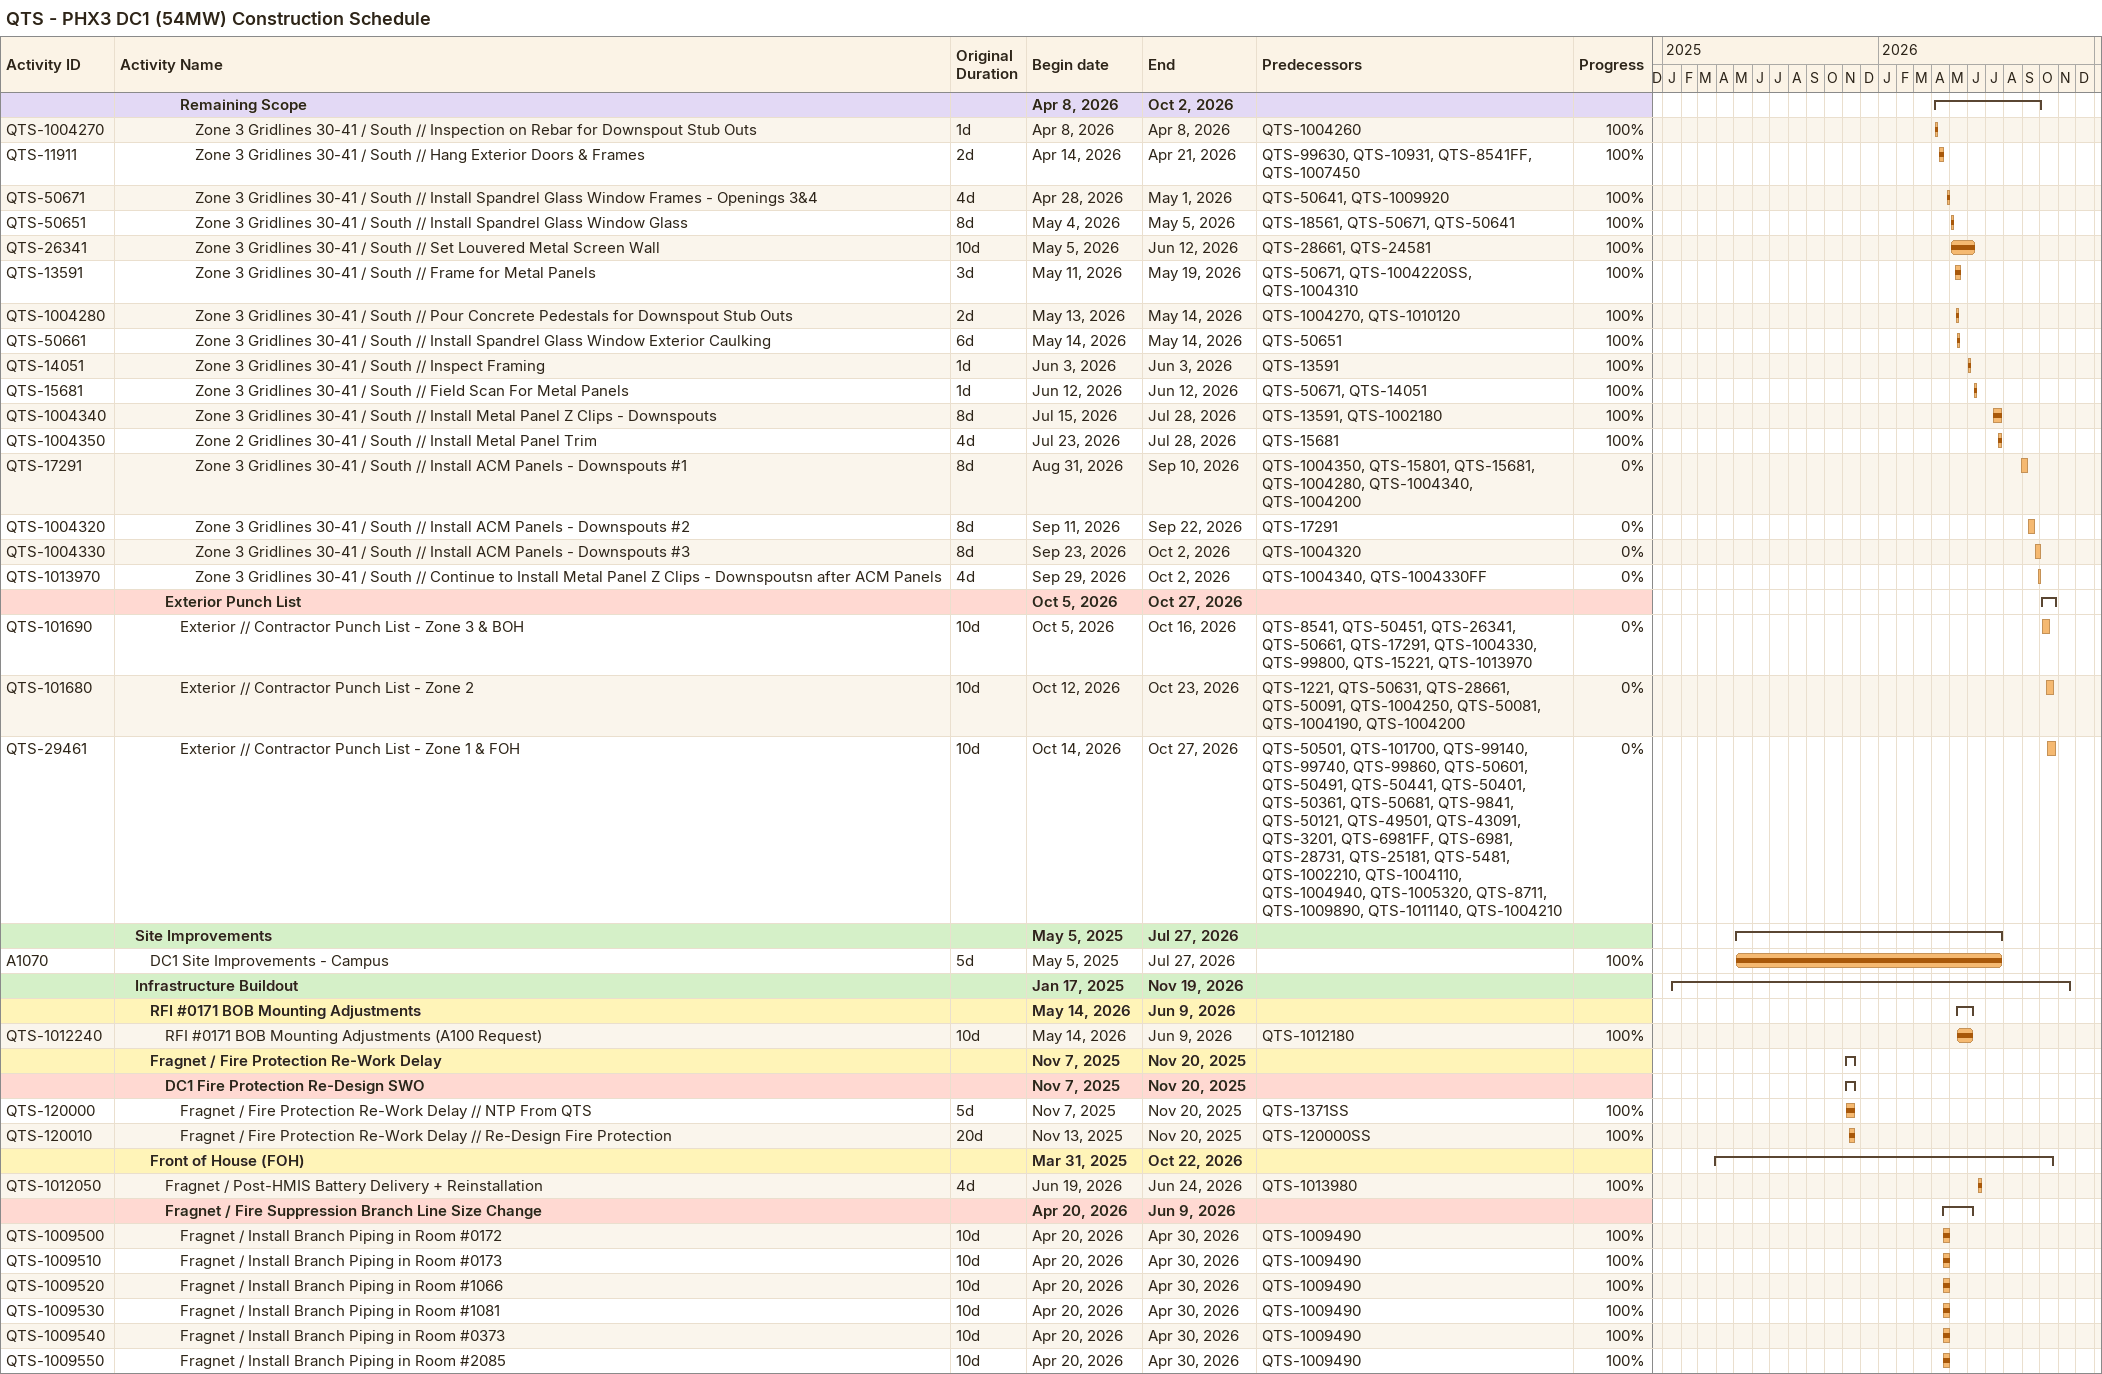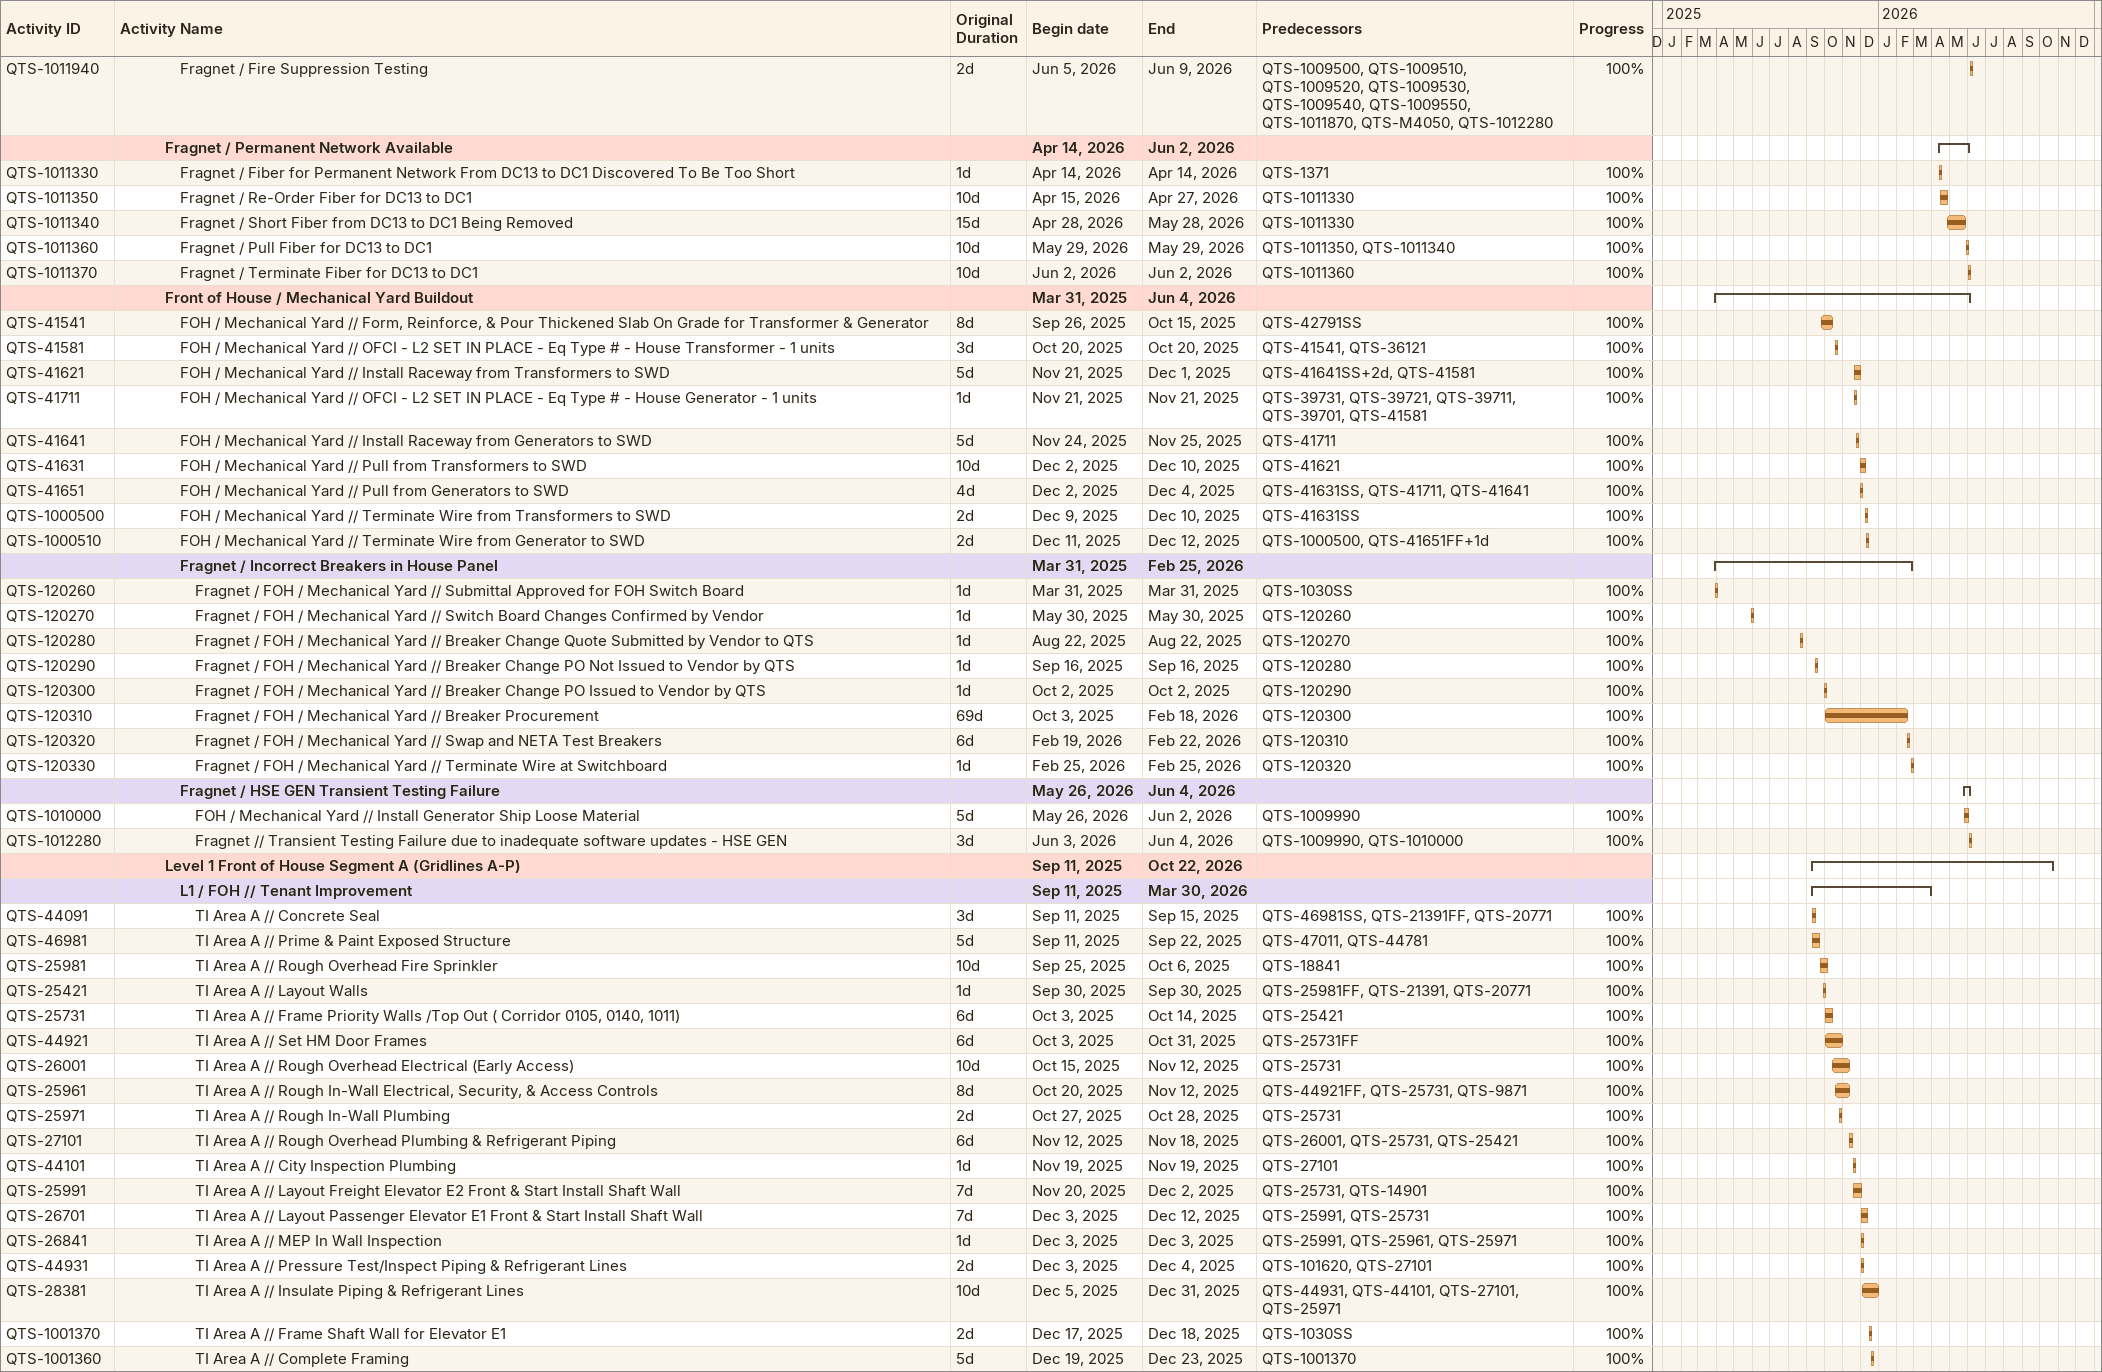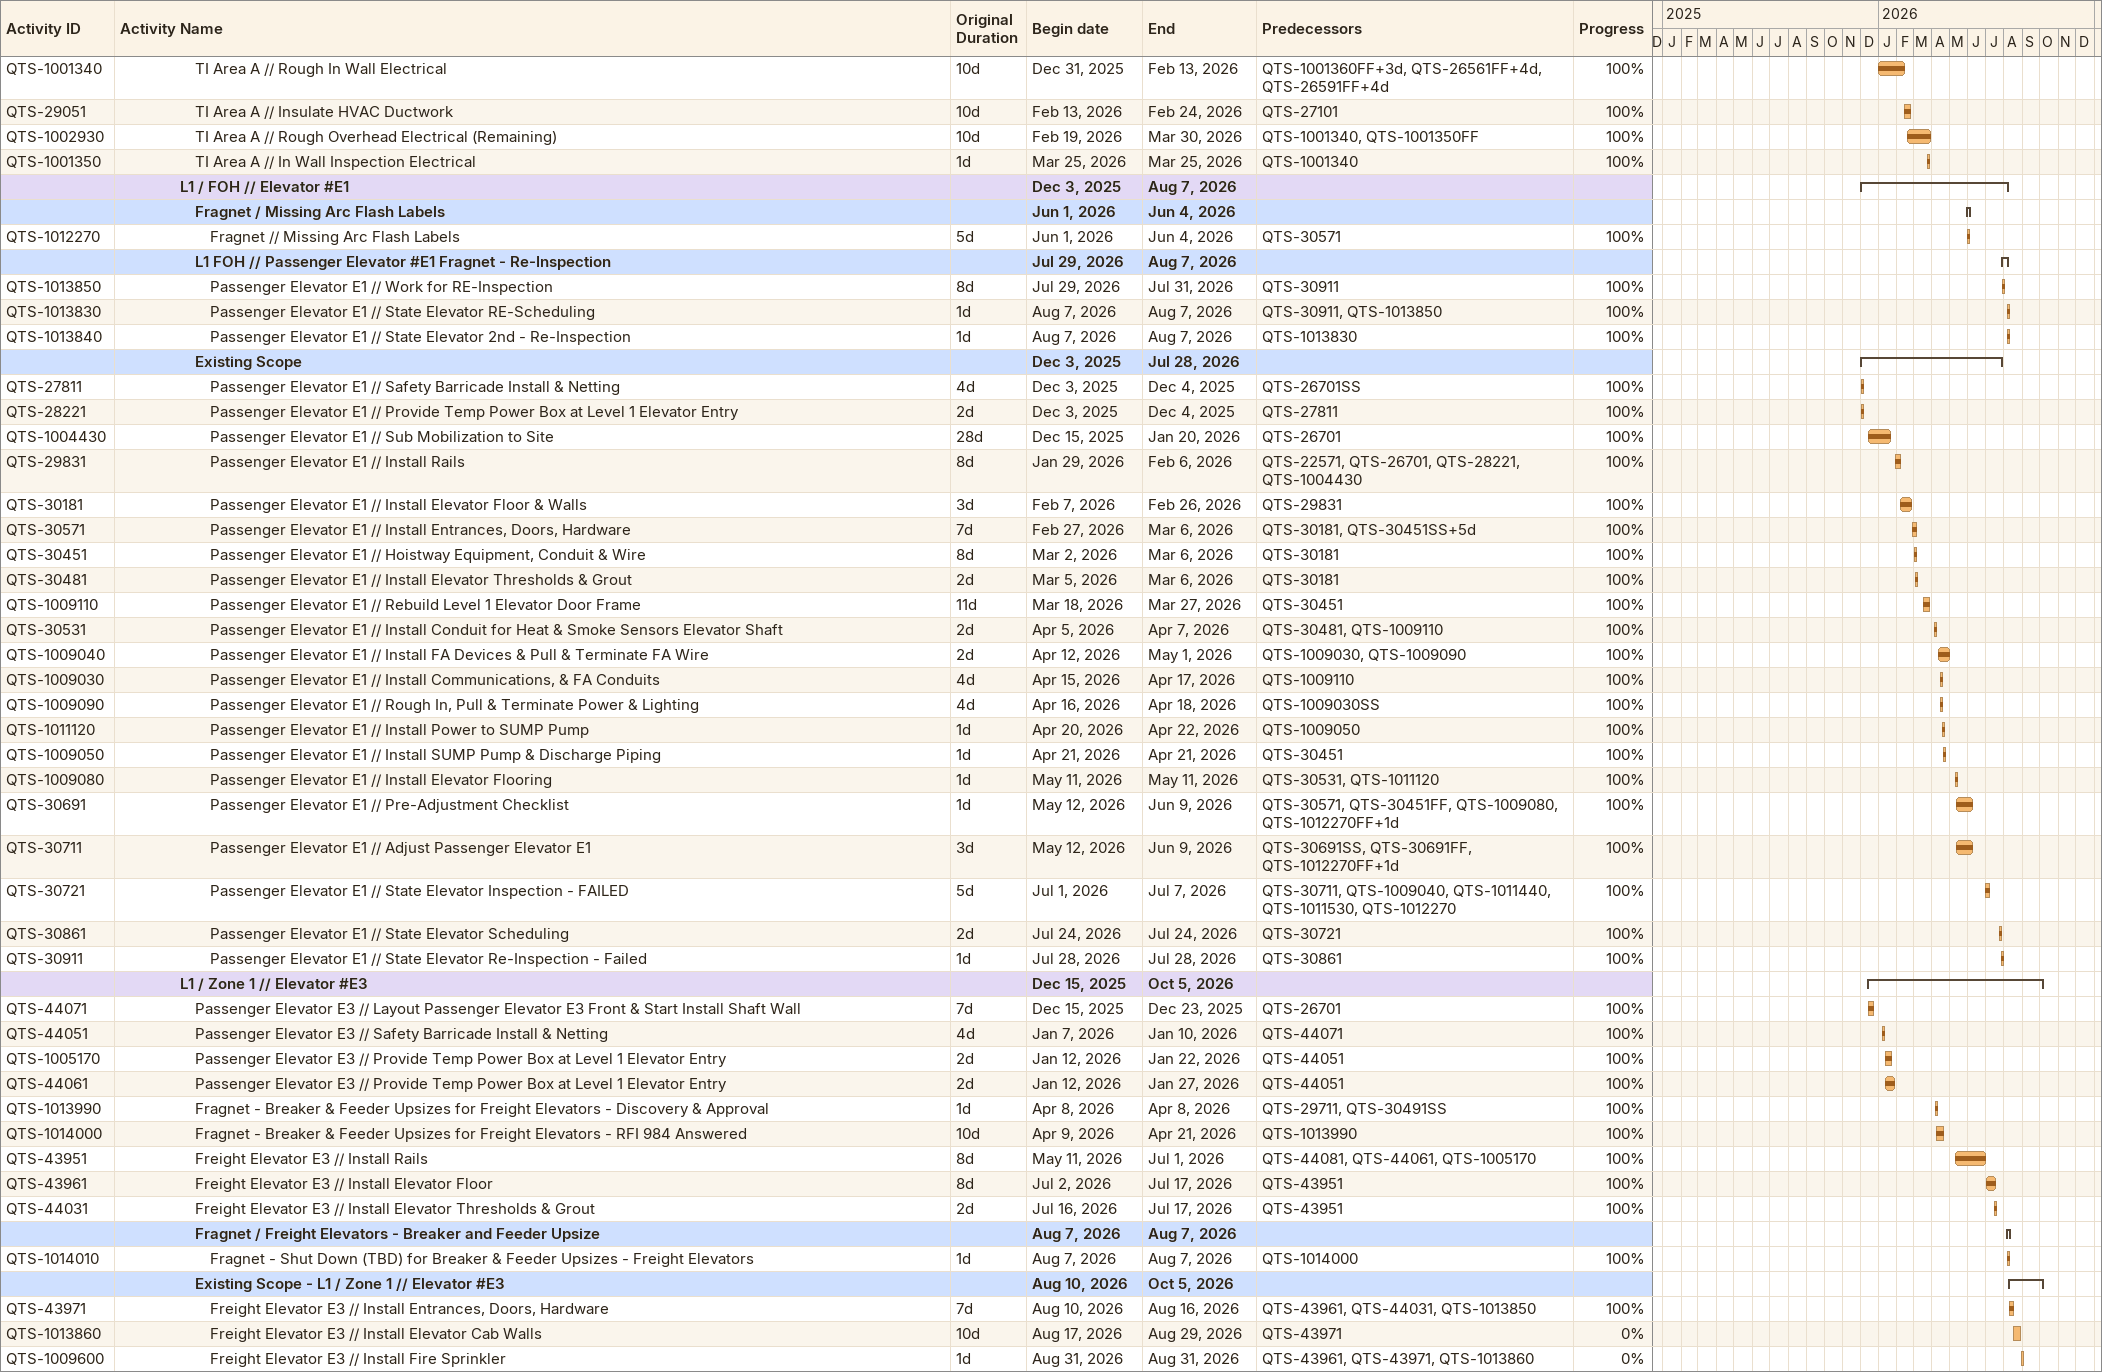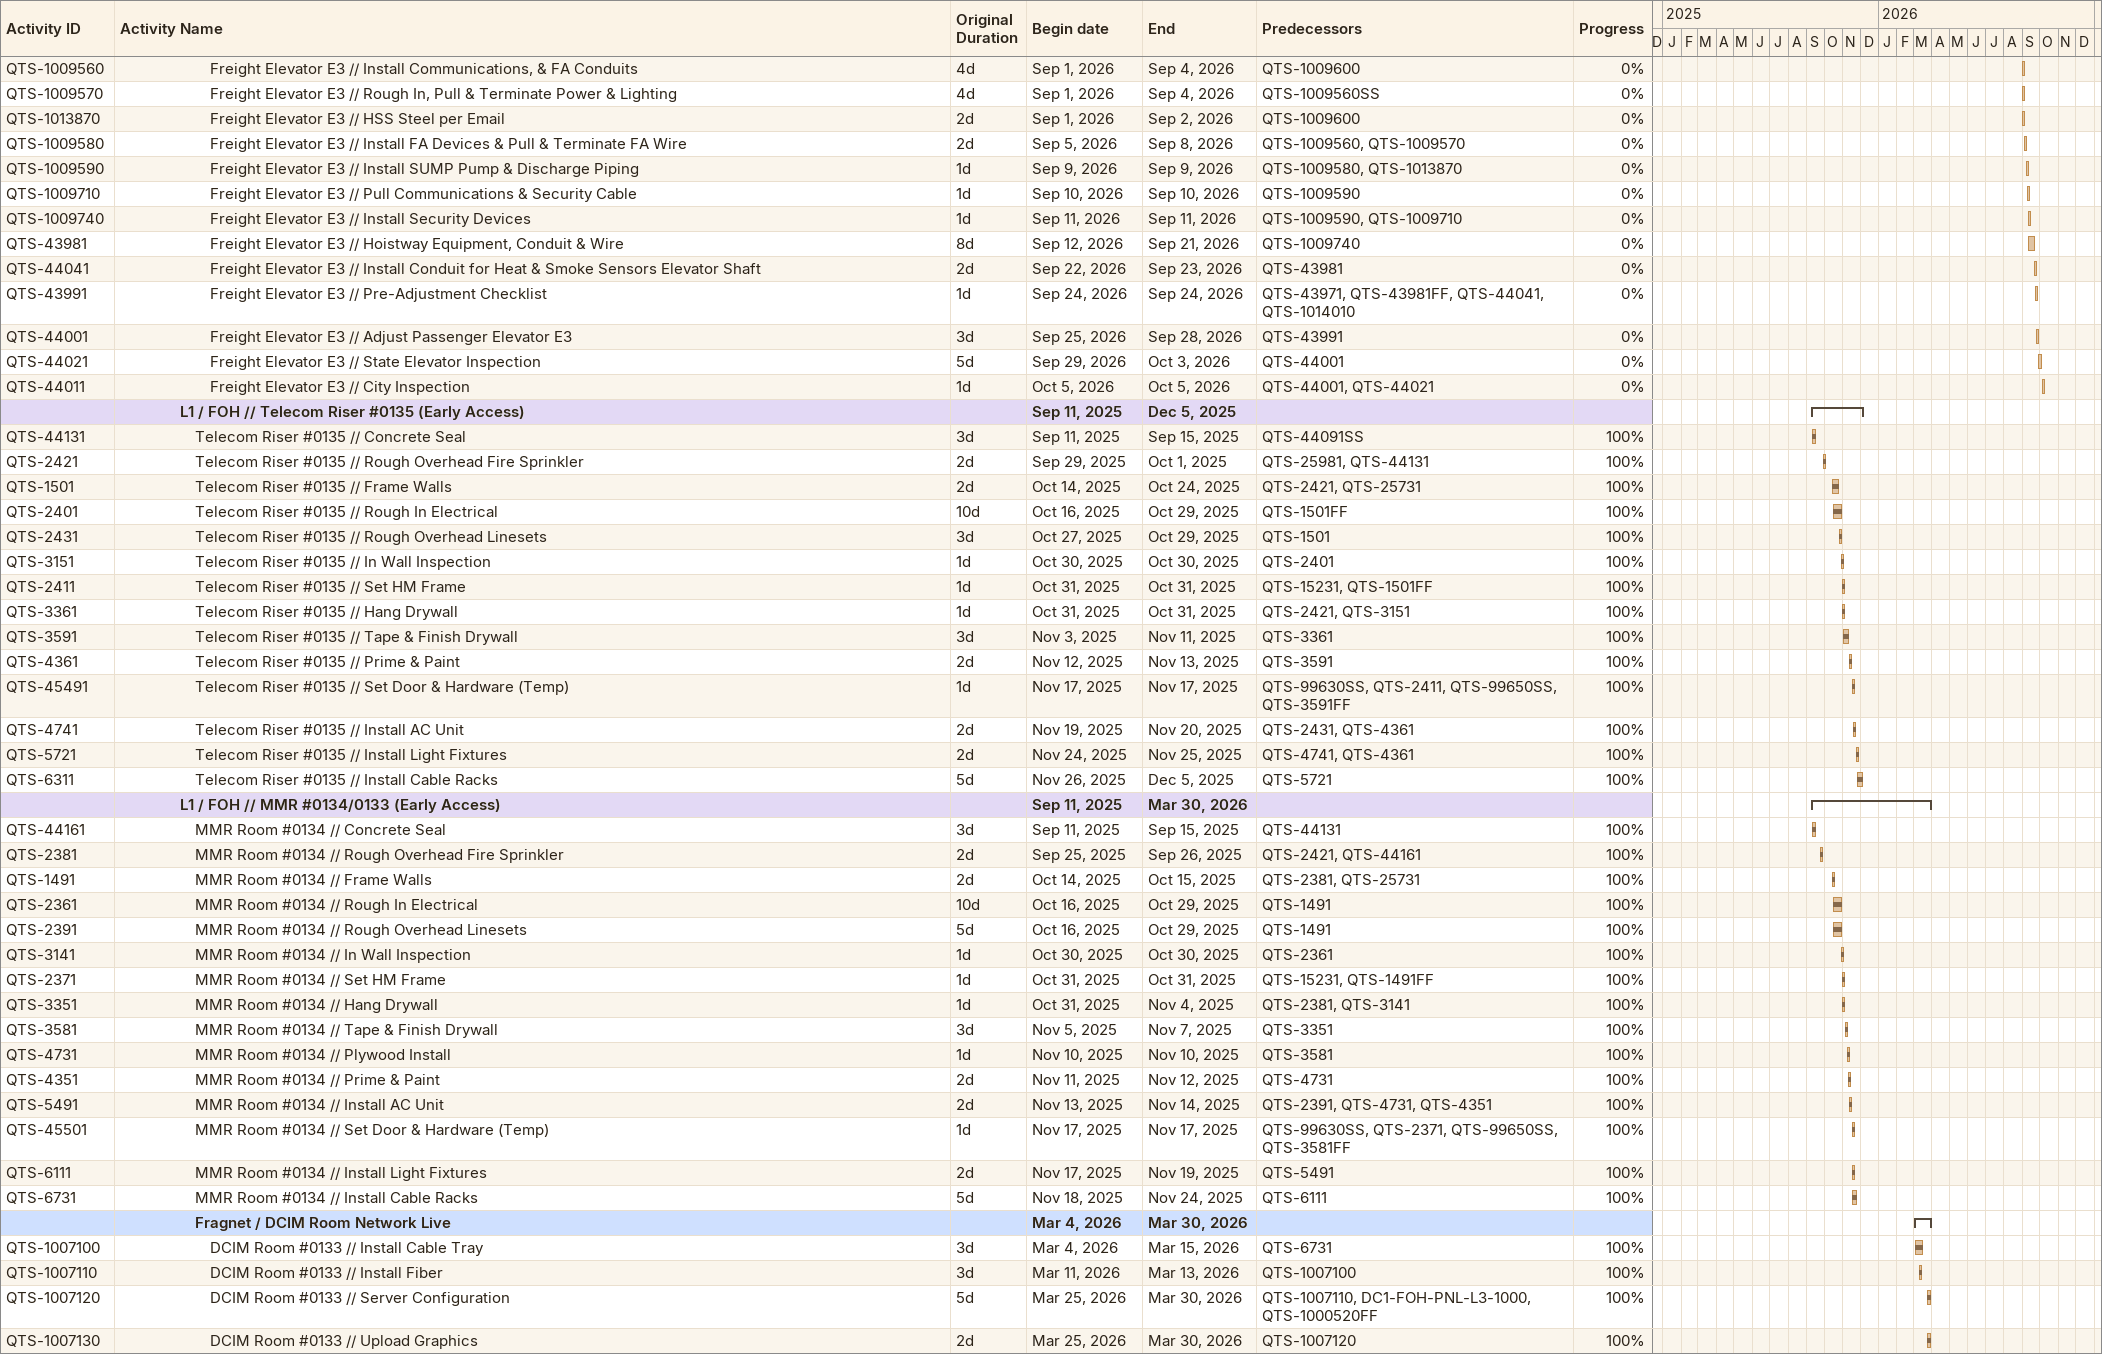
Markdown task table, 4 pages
QTS - PHX3 DC1 (54MW) Construction Schedule

| ID | Level | Task | Original duration | Start | Finish | Predecessors | % complete |
|---|---|---|---|---|---|---|---|
|  | 5 | **Remaining Scope** |  | 2026-04-08 | 2026-10-02 |  |  |
| QTS-1004270 | 6 | Zone 3 Gridlines 30-41 / South // Inspection on Rebar for Downspout Stub Outs | 1d | 2026-04-08 | 2026-04-08 | QTS-1004260 | 100 |
| QTS-11911 | 6 | Zone 3 Gridlines 30-41 / South // Hang Exterior Doors & Frames | 2d | 2026-04-14 | 2026-04-21 | QTS-99630, QTS-10931, QTS-8541FF, QTS-1007450 | 100 |
| QTS-50671 | 6 | Zone 3 Gridlines 30-41 / South // Install Spandrel Glass Window Frames - Openings 3&4 | 4d | 2026-04-28 | 2026-05-01 | QTS-50641, QTS-1009920 | 100 |
| QTS-50651 | 6 | Zone 3 Gridlines 30-41 / South // Install Spandrel Glass Window Glass | 8d | 2026-05-04 | 2026-05-05 | QTS-18561, QTS-50671, QTS-50641 | 100 |
| QTS-26341 | 6 | Zone 3 Gridlines 30-41 / South // Set Louvered Metal Screen Wall | 10d | 2026-05-05 | 2026-06-12 | QTS-28661, QTS-24581 | 100 |
| QTS-13591 | 6 | Zone 3 Gridlines 30-41 / South // Frame for Metal Panels | 3d | 2026-05-11 | 2026-05-19 | QTS-50671, QTS-1004220SS, QTS-1004310 | 100 |
| QTS-1004280 | 6 | Zone 3 Gridlines 30-41 / South // Pour Concrete Pedestals for Downspout Stub Outs | 2d | 2026-05-13 | 2026-05-14 | QTS-1004270, QTS-1010120 | 100 |
| QTS-50661 | 6 | Zone 3 Gridlines 30-41 / South // Install Spandrel Glass Window Exterior Caulking | 6d | 2026-05-14 | 2026-05-14 | QTS-50651 | 100 |
| QTS-14051 | 6 | Zone 3 Gridlines 30-41 / South // Inspect Framing | 1d | 2026-06-03 | 2026-06-03 | QTS-13591 | 100 |
| QTS-15681 | 6 | Zone 3 Gridlines 30-41 / South // Field Scan For Metal Panels | 1d | 2026-06-12 | 2026-06-12 | QTS-50671, QTS-14051 | 100 |
| QTS-1004340 | 6 | Zone 3 Gridlines 30-41 / South // Install Metal Panel Z Clips - Downspouts | 8d | 2026-07-15 | 2026-07-28 | QTS-13591, QTS-1002180 | 100 |
| QTS-1004350 | 6 | Zone 2 Gridlines 30-41 / South // Install Metal Panel Trim | 4d | 2026-07-23 | 2026-07-28 | QTS-15681 | 100 |
| QTS-17291 | 6 | Zone 3 Gridlines 30-41 / South // Install ACM Panels - Downspouts #1 | 8d | 2026-08-31 | 2026-09-10 | QTS-1004350, QTS-15801, QTS-15681, QTS-1004280, QTS-1004340, QTS-1004200 | 0 |
| QTS-1004320 | 6 | Zone 3 Gridlines 30-41 / South // Install ACM Panels - Downspouts #2 | 8d | 2026-09-11 | 2026-09-22 | QTS-17291 | 0 |
| QTS-1004330 | 6 | Zone 3 Gridlines 30-41 / South // Install ACM Panels - Downspouts #3 | 8d | 2026-09-23 | 2026-10-02 | QTS-1004320 | 0 |
| QTS-1013970 | 6 | Zone 3 Gridlines 30-41 / South // Continue to Install Metal Panel Z Clips - Downspoutsn after ACM Panels | 4d | 2026-09-29 | 2026-10-02 | QTS-1004340, QTS-1004330FF | 0 |
|  | 4 | **Exterior Punch List** |  | 2026-10-05 | 2026-10-27 |  |  |
| QTS-101690 | 5 | Exterior // Contractor Punch List - Zone 3 & BOH | 10d | 2026-10-05 | 2026-10-16 | QTS-8541, QTS-50451, QTS-26341, QTS-50661, QTS-17291, QTS-1004330, QTS-99800, QTS-15221, QTS-1013970 | 0 |
| QTS-101680 | 5 | Exterior // Contractor Punch List - Zone 2 | 10d | 2026-10-12 | 2026-10-23 | QTS-1221, QTS-50631, QTS-28661, QTS-50091, QTS-1004250, QTS-50081, QTS-1004190, QTS-1004200 | 0 |
| QTS-29461 | 5 | Exterior // Contractor Punch List - Zone 1 & FOH | 10d | 2026-10-14 | 2026-10-27 | QTS-50501, QTS-101700, QTS-99140, QTS-99740, QTS-99860, QTS-50601, QTS-50491, QTS-50441, QTS-50401, QTS-50361, QTS-50681, QTS-9841, QTS-50121, QTS-49501, QTS-43091, QTS-3201, QTS-6981FF, QTS-6981, QTS-28731, QTS-25181, QTS-5481, QTS-1002210, QTS-1004110, QTS-1004940, QTS-1005320, QTS-8711, QTS-1009890, QTS-1011140, QTS-1004210 | 0 |
|  | 2 | **Site Improvements** |  | 2025-05-05 | 2026-07-27 |  |  |
| A1070 | 3 | DC1 Site Improvements - Campus | 5d | 2025-05-05 | 2026-07-27 |  | 100 |
|  | 2 | **Infrastructure Buildout** |  | 2025-01-17 | 2026-11-19 |  |  |
|  | 3 | **RFI #0171 BOB Mounting Adjustments** |  | 2026-05-14 | 2026-06-09 |  |  |
| QTS-1012240 | 4 | RFI #0171 BOB Mounting Adjustments (A100 Request) | 10d | 2026-05-14 | 2026-06-09 | QTS-1012180 | 100 |
|  | 3 | **Fragnet / Fire Protection Re-Work Delay** |  | 2025-11-07 | 2025-11-20 |  |  |
|  | 4 | **DC1 Fire Protection Re-Design SWO** |  | 2025-11-07 | 2025-11-20 |  |  |
| QTS-120000 | 5 | Fragnet / Fire Protection Re-Work Delay // NTP From QTS | 5d | 2025-11-07 | 2025-11-20 | QTS-1371SS | 100 |
| QTS-120010 | 5 | Fragnet / Fire Protection Re-Work Delay // Re-Design Fire Protection | 20d | 2025-11-13 | 2025-11-20 | QTS-120000SS | 100 |
|  | 3 | **Front of House (FOH)** |  | 2025-03-31 | 2026-10-22 |  |  |
| QTS-1012050 | 4 | Fragnet / Post-HMIS Battery Delivery + Reinstallation | 4d | 2026-06-19 | 2026-06-24 | QTS-1013980 | 100 |
|  | 4 | **Fragnet / Fire Suppression Branch Line Size Change** |  | 2026-04-20 | 2026-06-09 |  |  |
| QTS-1009500 | 5 | Fragnet / Install Branch Piping in Room #0172 | 10d | 2026-04-20 | 2026-04-30 | QTS-1009490 | 100 |
| QTS-1009510 | 5 | Fragnet / Install Branch Piping in Room #0173 | 10d | 2026-04-20 | 2026-04-30 | QTS-1009490 | 100 |
| QTS-1009520 | 5 | Fragnet / Install Branch Piping in Room #1066 | 10d | 2026-04-20 | 2026-04-30 | QTS-1009490 | 100 |
| QTS-1009530 | 5 | Fragnet / Install Branch Piping in Room #1081 | 10d | 2026-04-20 | 2026-04-30 | QTS-1009490 | 100 |
| QTS-1009540 | 5 | Fragnet / Install Branch Piping in Room #0373 | 10d | 2026-04-20 | 2026-04-30 | QTS-1009490 | 100 |
| QTS-1009550 | 5 | Fragnet / Install Branch Piping in Room #2085 | 10d | 2026-04-20 | 2026-04-30 | QTS-1009490 | 100 |
| QTS-1011940 | 5 | Fragnet / Fire Suppression Testing | 2d | 2026-06-05 | 2026-06-09 | QTS-1009500, QTS-1009510, QTS-1009520, QTS-1009530, QTS-1009540, QTS-1009550, QTS-1011870, QTS-M4050, QTS-1012280 | 100 |
|  | 4 | **Fragnet / Permanent Network Available** |  | 2026-04-14 | 2026-06-02 |  |  |
| QTS-1011330 | 5 | Fragnet / Fiber for Permanent Network From DC13 to DC1 Discovered To Be Too Short | 1d | 2026-04-14 | 2026-04-14 | QTS-1371 | 100 |
| QTS-1011350 | 5 | Fragnet / Re-Order Fiber for DC13 to DC1 | 10d | 2026-04-15 | 2026-04-27 | QTS-1011330 | 100 |
| QTS-1011340 | 5 | Fragnet / Short Fiber from DC13 to DC1 Being Removed | 15d | 2026-04-28 | 2026-05-28 | QTS-1011330 | 100 |
| QTS-1011360 | 5 | Fragnet / Pull Fiber for DC13 to DC1 | 10d | 2026-05-29 | 2026-05-29 | QTS-1011350, QTS-1011340 | 100 |
| QTS-1011370 | 5 | Fragnet / Terminate Fiber for DC13 to DC1 | 10d | 2026-06-02 | 2026-06-02 | QTS-1011360 | 100 |
|  | 4 | **Front of House / Mechanical Yard Buildout** |  | 2025-03-31 | 2026-06-04 |  |  |
| QTS-41541 | 5 | FOH / Mechanical Yard // Form, Reinforce, & Pour Thickened Slab On Grade for Transformer & Generator | 8d | 2025-09-26 | 2025-10-15 | QTS-42791SS | 100 |
| QTS-41581 | 5 | FOH / Mechanical Yard // OFCI - L2 SET IN PLACE - Eq Type # - House Transformer - 1 units | 3d | 2025-10-20 | 2025-10-20 | QTS-41541, QTS-36121 | 100 |
| QTS-41621 | 5 | FOH / Mechanical Yard // Install Raceway from Transformers to SWD | 5d | 2025-11-21 | 2025-12-01 | QTS-41641SS+2d, QTS-41581 | 100 |
| QTS-41711 | 5 | FOH / Mechanical Yard // OFCI - L2 SET IN PLACE - Eq Type # - House Generator - 1 units | 1d | 2025-11-21 | 2025-11-21 | QTS-39731, QTS-39721, QTS-39711, QTS-39701, QTS-41581 | 100 |
| QTS-41641 | 5 | FOH / Mechanical Yard // Install Raceway from Generators to SWD | 5d | 2025-11-24 | 2025-11-25 | QTS-41711 | 100 |
| QTS-41631 | 5 | FOH / Mechanical Yard // Pull from Transformers to SWD | 10d | 2025-12-02 | 2025-12-10 | QTS-41621 | 100 |
| QTS-41651 | 5 | FOH / Mechanical Yard // Pull from Generators to SWD | 4d | 2025-12-02 | 2025-12-04 | QTS-41631SS, QTS-41711, QTS-41641 | 100 |
| QTS-1000500 | 5 | FOH / Mechanical Yard // Terminate Wire from Transformers to SWD | 2d | 2025-12-09 | 2025-12-10 | QTS-41631SS | 100 |
| QTS-1000510 | 5 | FOH / Mechanical Yard // Terminate Wire from Generator to SWD | 2d | 2025-12-11 | 2025-12-12 | QTS-1000500, QTS-41651FF+1d | 100 |
|  | 5 | **Fragnet / Incorrect Breakers in House Panel** |  | 2025-03-31 | 2026-02-25 |  |  |
| QTS-120260 | 6 | Fragnet / FOH / Mechanical Yard // Submittal Approved for FOH Switch Board | 1d | 2025-03-31 | 2025-03-31 | QTS-1030SS | 100 |
| QTS-120270 | 6 | Fragnet / FOH / Mechanical Yard // Switch Board Changes Confirmed by Vendor | 1d | 2025-05-30 | 2025-05-30 | QTS-120260 | 100 |
| QTS-120280 | 6 | Fragnet / FOH / Mechanical Yard // Breaker Change Quote Submitted by Vendor to QTS | 1d | 2025-08-22 | 2025-08-22 | QTS-120270 | 100 |
| QTS-120290 | 6 | Fragnet / FOH / Mechanical Yard // Breaker Change PO Not Issued to Vendor by QTS | 1d | 2025-09-16 | 2025-09-16 | QTS-120280 | 100 |
| QTS-120300 | 6 | Fragnet / FOH / Mechanical Yard // Breaker Change PO Issued to Vendor by QTS | 1d | 2025-10-02 | 2025-10-02 | QTS-120290 | 100 |
| QTS-120310 | 6 | Fragnet / FOH / Mechanical Yard // Breaker Procurement | 69d | 2025-10-03 | 2026-02-18 | QTS-120300 | 100 |
| QTS-120320 | 6 | Fragnet / FOH / Mechanical Yard // Swap and NETA Test Breakers | 6d | 2026-02-19 | 2026-02-22 | QTS-120310 | 100 |
| QTS-120330 | 6 | Fragnet / FOH / Mechanical Yard // Terminate Wire at Switchboard | 1d | 2026-02-25 | 2026-02-25 | QTS-120320 | 100 |
|  | 5 | **Fragnet / HSE GEN Transient Testing Failure** |  | 2026-05-26 | 2026-06-04 |  |  |
| QTS-1010000 | 6 | FOH / Mechanical Yard // Install Generator Ship Loose Material | 5d | 2026-05-26 | 2026-06-02 | QTS-1009990 | 100 |
| QTS-1012280 | 6 | Fragnet // Transient Testing Failure due to inadequate software updates - HSE GEN | 3d | 2026-06-03 | 2026-06-04 | QTS-1009990, QTS-1010000 | 100 |
|  | 4 | **Level 1 Front of House Segment A (Gridlines A-P)** |  | 2025-09-11 | 2026-10-22 |  |  |
|  | 5 | **L1 / FOH // Tenant Improvement** |  | 2025-09-11 | 2026-03-30 |  |  |
| QTS-44091 | 6 | TI Area A // Concrete Seal | 3d | 2025-09-11 | 2025-09-15 | QTS-46981SS, QTS-21391FF, QTS-20771 | 100 |
| QTS-46981 | 6 | TI Area A // Prime & Paint Exposed Structure | 5d | 2025-09-11 | 2025-09-22 | QTS-47011, QTS-44781 | 100 |
| QTS-25981 | 6 | TI Area A // Rough Overhead Fire Sprinkler | 10d | 2025-09-25 | 2025-10-06 | QTS-18841 | 100 |
| QTS-25421 | 6 | TI Area A // Layout Walls | 1d | 2025-09-30 | 2025-09-30 | QTS-25981FF, QTS-21391, QTS-20771 | 100 |
| QTS-25731 | 6 | TI Area A // Frame Priority Walls /Top Out ( Corridor 0105, 0140, 1011) | 6d | 2025-10-03 | 2025-10-14 | QTS-25421 | 100 |
| QTS-44921 | 6 | TI Area A // Set HM Door Frames | 6d | 2025-10-03 | 2025-10-31 | QTS-25731FF | 100 |
| QTS-26001 | 6 | TI Area A // Rough Overhead Electrical (Early Access) | 10d | 2025-10-15 | 2025-11-12 | QTS-25731 | 100 |
| QTS-25961 | 6 | TI Area A // Rough In-Wall Electrical, Security, & Access Controls | 8d | 2025-10-20 | 2025-11-12 | QTS-44921FF, QTS-25731, QTS-9871 | 100 |
| QTS-25971 | 6 | TI Area A // Rough In-Wall Plumbing | 2d | 2025-10-27 | 2025-10-28 | QTS-25731 | 100 |
| QTS-27101 | 6 | TI Area A // Rough Overhead Plumbing & Refrigerant Piping | 6d | 2025-11-12 | 2025-11-18 | QTS-26001, QTS-25731, QTS-25421 | 100 |
| QTS-44101 | 6 | TI Area A // City Inspection Plumbing | 1d | 2025-11-19 | 2025-11-19 | QTS-27101 | 100 |
| QTS-25991 | 6 | TI Area A // Layout Freight Elevator E2 Front & Start Install Shaft Wall | 7d | 2025-11-20 | 2025-12-02 | QTS-25731, QTS-14901 | 100 |
| QTS-26701 | 6 | TI Area A // Layout Passenger Elevator E1 Front & Start Install Shaft Wall | 7d | 2025-12-03 | 2025-12-12 | QTS-25991, QTS-25731 | 100 |
| QTS-26841 | 6 | TI Area A // MEP In Wall Inspection | 1d | 2025-12-03 | 2025-12-03 | QTS-25991, QTS-25961, QTS-25971 | 100 |
| QTS-44931 | 6 | TI Area A // Pressure Test/Inspect Piping & Refrigerant Lines | 2d | 2025-12-03 | 2025-12-04 | QTS-101620, QTS-27101 | 100 |
| QTS-28381 | 6 | TI Area A // Insulate Piping & Refrigerant Lines | 10d | 2025-12-05 | 2025-12-31 | QTS-44931, QTS-44101, QTS-27101, QTS-25971 | 100 |
| QTS-1001370 | 6 | TI Area A // Frame Shaft Wall for Elevator E1 | 2d | 2025-12-17 | 2025-12-18 | QTS-1030SS | 100 |
| QTS-1001360 | 6 | TI Area A // Complete Framing | 5d | 2025-12-19 | 2025-12-23 | QTS-1001370 | 100 |
| QTS-1001340 | 6 | TI Area A // Rough In Wall Electrical | 10d | 2025-12-31 | 2026-02-13 | QTS-1001360FF+3d, QTS-26561FF+4d, QTS-26591FF+4d | 100 |
| QTS-29051 | 6 | TI Area A // Insulate HVAC Ductwork | 10d | 2026-02-13 | 2026-02-24 | QTS-27101 | 100 |
| QTS-1002930 | 6 | TI Area A // Rough Overhead Electrical (Remaining) | 10d | 2026-02-19 | 2026-03-30 | QTS-1001340, QTS-1001350FF | 100 |
| QTS-1001350 | 6 | TI Area A // In Wall Inspection Electrical | 1d | 2026-03-25 | 2026-03-25 | QTS-1001340 | 100 |
|  | 5 | **L1 / FOH // Elevator #E1** |  | 2025-12-03 | 2026-08-07 |  |  |
|  | 6 | **Fragnet / Missing Arc Flash Labels** |  | 2026-06-01 | 2026-06-04 |  |  |
| QTS-1012270 | 7 | Fragnet // Missing Arc Flash Labels | 5d | 2026-06-01 | 2026-06-04 | QTS-30571 | 100 |
|  | 6 | **L1 FOH // Passenger Elevator #E1 Fragnet - Re-Inspection** |  | 2026-07-29 | 2026-08-07 |  |  |
| QTS-1013850 | 7 | Passenger Elevator E1 // Work for RE-Inspection | 8d | 2026-07-29 | 2026-07-31 | QTS-30911 | 100 |
| QTS-1013830 | 7 | Passenger Elevator E1 // State Elevator RE-Scheduling | 1d | 2026-08-07 | 2026-08-07 | QTS-30911, QTS-1013850 | 100 |
| QTS-1013840 | 7 | Passenger Elevator E1 // State Elevator 2nd - Re-Inspection | 1d | 2026-08-07 | 2026-08-07 | QTS-1013830 | 100 |
|  | 6 | **Existing Scope** |  | 2025-12-03 | 2026-07-28 |  |  |
| QTS-27811 | 7 | Passenger Elevator E1 // Safety Barricade Install & Netting | 4d | 2025-12-03 | 2025-12-04 | QTS-26701SS | 100 |
| QTS-28221 | 7 | Passenger Elevator E1 // Provide Temp Power Box at Level 1 Elevator Entry | 2d | 2025-12-03 | 2025-12-04 | QTS-27811 | 100 |
| QTS-1004430 | 7 | Passenger Elevator E1 // Sub Mobilization to Site | 28d | 2025-12-15 | 2026-01-20 | QTS-26701 | 100 |
| QTS-29831 | 7 | Passenger Elevator E1 // Install Rails | 8d | 2026-01-29 | 2026-02-06 | QTS-22571, QTS-26701, QTS-28221, QTS-1004430 | 100 |
| QTS-30181 | 7 | Passenger Elevator E1 // Install Elevator Floor & Walls | 3d | 2026-02-07 | 2026-02-26 | QTS-29831 | 100 |
| QTS-30571 | 7 | Passenger Elevator E1 // Install Entrances, Doors, Hardware | 7d | 2026-02-27 | 2026-03-06 | QTS-30181, QTS-30451SS+5d | 100 |
| QTS-30451 | 7 | Passenger Elevator E1 // Hoistway Equipment, Conduit & Wire | 8d | 2026-03-02 | 2026-03-06 | QTS-30181 | 100 |
| QTS-30481 | 7 | Passenger Elevator E1 // Install Elevator Thresholds & Grout | 2d | 2026-03-05 | 2026-03-06 | QTS-30181 | 100 |
| QTS-1009110 | 7 | Passenger Elevator E1 // Rebuild Level 1 Elevator Door Frame | 11d | 2026-03-18 | 2026-03-27 | QTS-30451 | 100 |
| QTS-30531 | 7 | Passenger Elevator E1 // Install Conduit for Heat & Smoke Sensors Elevator Shaft | 2d | 2026-04-05 | 2026-04-07 | QTS-30481, QTS-1009110 | 100 |
| QTS-1009040 | 7 | Passenger Elevator E1 // Install FA Devices & Pull & Terminate FA Wire | 2d | 2026-04-12 | 2026-05-01 | QTS-1009030, QTS-1009090 | 100 |
| QTS-1009030 | 7 | Passenger Elevator E1 // Install Communications, & FA Conduits | 4d | 2026-04-15 | 2026-04-17 | QTS-1009110 | 100 |
| QTS-1009090 | 7 | Passenger Elevator E1 // Rough In, Pull & Terminate Power & Lighting | 4d | 2026-04-16 | 2026-04-18 | QTS-1009030SS | 100 |
| QTS-1011120 | 7 | Passenger Elevator E1 // Install Power to SUMP Pump | 1d | 2026-04-20 | 2026-04-22 | QTS-1009050 | 100 |
| QTS-1009050 | 7 | Passenger Elevator E1 // Install SUMP Pump & Discharge Piping | 1d | 2026-04-21 | 2026-04-21 | QTS-30451 | 100 |
| QTS-1009080 | 7 | Passenger Elevator E1 // Install Elevator Flooring | 1d | 2026-05-11 | 2026-05-11 | QTS-30531, QTS-1011120 | 100 |
| QTS-30691 | 7 | Passenger Elevator E1 // Pre-Adjustment Checklist | 1d | 2026-05-12 | 2026-06-09 | QTS-30571, QTS-30451FF, QTS-1009080, QTS-1012270FF+1d | 100 |
| QTS-30711 | 7 | Passenger Elevator E1 // Adjust Passenger Elevator E1 | 3d | 2026-05-12 | 2026-06-09 | QTS-30691SS, QTS-30691FF, QTS-1012270FF+1d | 100 |
| QTS-30721 | 7 | Passenger Elevator E1 // State Elevator Inspection - FAILED | 5d | 2026-07-01 | 2026-07-07 | QTS-30711, QTS-1009040, QTS-1011440, QTS-1011530, QTS-1012270 | 100 |
| QTS-30861 | 7 | Passenger Elevator E1 // State Elevator Scheduling | 2d | 2026-07-24 | 2026-07-24 | QTS-30721 | 100 |
| QTS-30911 | 7 | Passenger Elevator E1 // State Elevator Re-Inspection - Failed | 1d | 2026-07-28 | 2026-07-28 | QTS-30861 | 100 |
|  | 5 | **L1 / Zone 1 // Elevator #E3** |  | 2025-12-15 | 2026-10-05 |  |  |
| QTS-44071 | 6 | Passenger Elevator E3 // Layout Passenger Elevator E3 Front & Start Install Shaft Wall | 7d | 2025-12-15 | 2025-12-23 | QTS-26701 | 100 |
| QTS-44051 | 6 | Passenger Elevator E3 // Safety Barricade Install & Netting | 4d | 2026-01-07 | 2026-01-10 | QTS-44071 | 100 |
| QTS-1005170 | 6 | Passenger Elevator E3 // Provide Temp Power Box at Level 1 Elevator Entry | 2d | 2026-01-12 | 2026-01-22 | QTS-44051 | 100 |
| QTS-44061 | 6 | Passenger Elevator E3 // Provide Temp Power Box at Level 1 Elevator Entry | 2d | 2026-01-12 | 2026-01-27 | QTS-44051 | 100 |
| QTS-1013990 | 6 | Fragnet - Breaker & Feeder Upsizes for Freight Elevators - Discovery & Approval | 1d | 2026-04-08 | 2026-04-08 | QTS-29711, QTS-30491SS | 100 |
| QTS-1014000 | 6 | Fragnet - Breaker & Feeder Upsizes for Freight Elevators - RFI 984 Answered | 10d | 2026-04-09 | 2026-04-21 | QTS-1013990 | 100 |
| QTS-43951 | 6 | Freight Elevator E3 // Install Rails | 8d | 2026-05-11 | 2026-07-01 | QTS-44081, QTS-44061, QTS-1005170 | 100 |
| QTS-43961 | 6 | Freight Elevator E3 // Install Elevator Floor | 8d | 2026-07-02 | 2026-07-17 | QTS-43951 | 100 |
| QTS-44031 | 6 | Freight Elevator E3 // Install Elevator Thresholds & Grout | 2d | 2026-07-16 | 2026-07-17 | QTS-43951 | 100 |
|  | 6 | **Fragnet / Freight Elevators - Breaker and Feeder Upsize** |  | 2026-08-07 | 2026-08-07 |  |  |
| QTS-1014010 | 7 | Fragnet - Shut Down (TBD) for Breaker & Feeder Upsizes - Freight Elevators | 1d | 2026-08-07 | 2026-08-07 | QTS-1014000 | 100 |
|  | 6 | **Existing Scope - L1 / Zone 1 // Elevator #E3** |  | 2026-08-10 | 2026-10-05 |  |  |
| QTS-43971 | 7 | Freight Elevator E3 // Install Entrances, Doors, Hardware | 7d | 2026-08-10 | 2026-08-16 | QTS-43961, QTS-44031, QTS-1013850 | 100 |
| QTS-1013860 | 7 | Freight Elevator E3 // Install Elevator Cab Walls | 10d | 2026-08-17 | 2026-08-29 | QTS-43971 | 0 |
| QTS-1009600 | 7 | Freight Elevator E3 // Install Fire Sprinkler | 1d | 2026-08-31 | 2026-08-31 | QTS-43961, QTS-43971, QTS-1013860 | 0 |
| QTS-1009560 | 7 | Freight Elevator E3 // Install Communications, & FA Conduits | 4d | 2026-09-01 | 2026-09-04 | QTS-1009600 | 0 |
| QTS-1009570 | 7 | Freight Elevator E3 // Rough In, Pull & Terminate Power & Lighting | 4d | 2026-09-01 | 2026-09-04 | QTS-1009560SS | 0 |
| QTS-1013870 | 7 | Freight Elevator E3 // HSS Steel per Email | 2d | 2026-09-01 | 2026-09-02 | QTS-1009600 | 0 |
| QTS-1009580 | 7 | Freight Elevator E3 // Install FA Devices & Pull & Terminate FA Wire | 2d | 2026-09-05 | 2026-09-08 | QTS-1009560, QTS-1009570 | 0 |
| QTS-1009590 | 7 | Freight Elevator E3 // Install SUMP Pump & Discharge Piping | 1d | 2026-09-09 | 2026-09-09 | QTS-1009580, QTS-1013870 | 0 |
| QTS-1009710 | 7 | Freight Elevator E3 // Pull Communications & Security Cable | 1d | 2026-09-10 | 2026-09-10 | QTS-1009590 | 0 |
| QTS-1009740 | 7 | Freight Elevator E3 // Install Security Devices | 1d | 2026-09-11 | 2026-09-11 | QTS-1009590, QTS-1009710 | 0 |
| QTS-43981 | 7 | Freight Elevator E3 // Hoistway Equipment, Conduit & Wire | 8d | 2026-09-12 | 2026-09-21 | QTS-1009740 | 0 |
| QTS-44041 | 7 | Freight Elevator E3 // Install Conduit for Heat & Smoke Sensors Elevator Shaft | 2d | 2026-09-22 | 2026-09-23 | QTS-43981 | 0 |
| QTS-43991 | 7 | Freight Elevator E3 // Pre-Adjustment Checklist | 1d | 2026-09-24 | 2026-09-24 | QTS-43971, QTS-43981FF, QTS-44041, QTS-1014010 | 0 |
| QTS-44001 | 7 | Freight Elevator E3 // Adjust Passenger Elevator E3 | 3d | 2026-09-25 | 2026-09-28 | QTS-43991 | 0 |
| QTS-44021 | 7 | Freight Elevator E3 // State Elevator Inspection | 5d | 2026-09-29 | 2026-10-03 | QTS-44001 | 0 |
| QTS-44011 | 7 | Freight Elevator E3 // City Inspection | 1d | 2026-10-05 | 2026-10-05 | QTS-44001, QTS-44021 | 0 |
|  | 5 | **L1 / FOH // Telecom Riser #0135 (Early Access)** |  | 2025-09-11 | 2025-12-05 |  |  |
| QTS-44131 | 6 | Telecom Riser #0135 // Concrete Seal | 3d | 2025-09-11 | 2025-09-15 | QTS-44091SS | 100 |
| QTS-2421 | 6 | Telecom Riser #0135 // Rough Overhead Fire Sprinkler | 2d | 2025-09-29 | 2025-10-01 | QTS-25981, QTS-44131 | 100 |
| QTS-1501 | 6 | Telecom Riser #0135 // Frame Walls | 2d | 2025-10-14 | 2025-10-24 | QTS-2421, QTS-25731 | 100 |
| QTS-2401 | 6 | Telecom Riser #0135 // Rough In Electrical | 10d | 2025-10-16 | 2025-10-29 | QTS-1501FF | 100 |
| QTS-2431 | 6 | Telecom Riser #0135 // Rough Overhead Linesets | 3d | 2025-10-27 | 2025-10-29 | QTS-1501 | 100 |
| QTS-3151 | 6 | Telecom Riser #0135 // In Wall Inspection | 1d | 2025-10-30 | 2025-10-30 | QTS-2401 | 100 |
| QTS-2411 | 6 | Telecom Riser #0135 // Set HM Frame | 1d | 2025-10-31 | 2025-10-31 | QTS-15231, QTS-1501FF | 100 |
| QTS-3361 | 6 | Telecom Riser #0135 // Hang Drywall | 1d | 2025-10-31 | 2025-10-31 | QTS-2421, QTS-3151 | 100 |
| QTS-3591 | 6 | Telecom Riser #0135 // Tape & Finish Drywall | 3d | 2025-11-03 | 2025-11-11 | QTS-3361 | 100 |
| QTS-4361 | 6 | Telecom Riser #0135 // Prime & Paint | 2d | 2025-11-12 | 2025-11-13 | QTS-3591 | 100 |
| QTS-45491 | 6 | Telecom Riser #0135 // Set Door & Hardware (Temp) | 1d | 2025-11-17 | 2025-11-17 | QTS-99630SS, QTS-2411, QTS-99650SS, QTS-3591FF | 100 |
| QTS-4741 | 6 | Telecom Riser #0135 // Install AC Unit | 2d | 2025-11-19 | 2025-11-20 | QTS-2431, QTS-4361 | 100 |
| QTS-5721 | 6 | Telecom Riser #0135 // Install Light Fixtures | 2d | 2025-11-24 | 2025-11-25 | QTS-4741, QTS-4361 | 100 |
| QTS-6311 | 6 | Telecom Riser #0135 // Install Cable Racks | 5d | 2025-11-26 | 2025-12-05 | QTS-5721 | 100 |
|  | 5 | **L1 / FOH // MMR #0134/0133 (Early Access)** |  | 2025-09-11 | 2026-03-30 |  |  |
| QTS-44161 | 6 | MMR Room #0134 // Concrete Seal | 3d | 2025-09-11 | 2025-09-15 | QTS-44131 | 100 |
| QTS-2381 | 6 | MMR Room #0134 // Rough Overhead Fire Sprinkler | 2d | 2025-09-25 | 2025-09-26 | QTS-2421, QTS-44161 | 100 |
| QTS-1491 | 6 | MMR Room #0134 // Frame Walls | 2d | 2025-10-14 | 2025-10-15 | QTS-2381, QTS-25731 | 100 |
| QTS-2361 | 6 | MMR Room #0134 // Rough In Electrical | 10d | 2025-10-16 | 2025-10-29 | QTS-1491 | 100 |
| QTS-2391 | 6 | MMR Room #0134 // Rough Overhead Linesets | 5d | 2025-10-16 | 2025-10-29 | QTS-1491 | 100 |
| QTS-3141 | 6 | MMR Room #0134 // In Wall Inspection | 1d | 2025-10-30 | 2025-10-30 | QTS-2361 | 100 |
| QTS-2371 | 6 | MMR Room #0134 // Set HM Frame | 1d | 2025-10-31 | 2025-10-31 | QTS-15231, QTS-1491FF | 100 |
| QTS-3351 | 6 | MMR Room #0134 // Hang Drywall | 1d | 2025-10-31 | 2025-11-04 | QTS-2381, QTS-3141 | 100 |
| QTS-3581 | 6 | MMR Room #0134 // Tape & Finish Drywall | 3d | 2025-11-05 | 2025-11-07 | QTS-3351 | 100 |
| QTS-4731 | 6 | MMR Room #0134 // Plywood Install | 1d | 2025-11-10 | 2025-11-10 | QTS-3581 | 100 |
| QTS-4351 | 6 | MMR Room #0134 // Prime & Paint | 2d | 2025-11-11 | 2025-11-12 | QTS-4731 | 100 |
| QTS-5491 | 6 | MMR Room #0134 // Install AC Unit | 2d | 2025-11-13 | 2025-11-14 | QTS-2391, QTS-4731, QTS-4351 | 100 |
| QTS-45501 | 6 | MMR Room #0134 // Set Door & Hardware (Temp) | 1d | 2025-11-17 | 2025-11-17 | QTS-99630SS, QTS-2371, QTS-99650SS, QTS-3581FF | 100 |
| QTS-6111 | 6 | MMR Room #0134 // Install Light Fixtures | 2d | 2025-11-17 | 2025-11-19 | QTS-5491 | 100 |
| QTS-6731 | 6 | MMR Room #0134 // Install Cable Racks | 5d | 2025-11-18 | 2025-11-24 | QTS-6111 | 100 |
|  | 6 | **Fragnet / DCIM Room Network Live** |  | 2026-03-04 | 2026-03-30 |  |  |
| QTS-1007100 | 7 | DCIM Room #0133 // Install Cable Tray | 3d | 2026-03-04 | 2026-03-15 | QTS-6731 | 100 |
| QTS-1007110 | 7 | DCIM Room #0133 // Install Fiber | 3d | 2026-03-11 | 2026-03-13 | QTS-1007100 | 100 |
| QTS-1007120 | 7 | DCIM Room #0133 // Server Configuration | 5d | 2026-03-25 | 2026-03-30 | QTS-1007110, DC1-FOH-PNL-L3-1000, QTS-1000520FF | 100 |
| QTS-1007130 | 7 | DCIM Room #0133 // Upload Graphics | 2d | 2026-03-25 | 2026-03-30 | QTS-1007120 | 100 |
